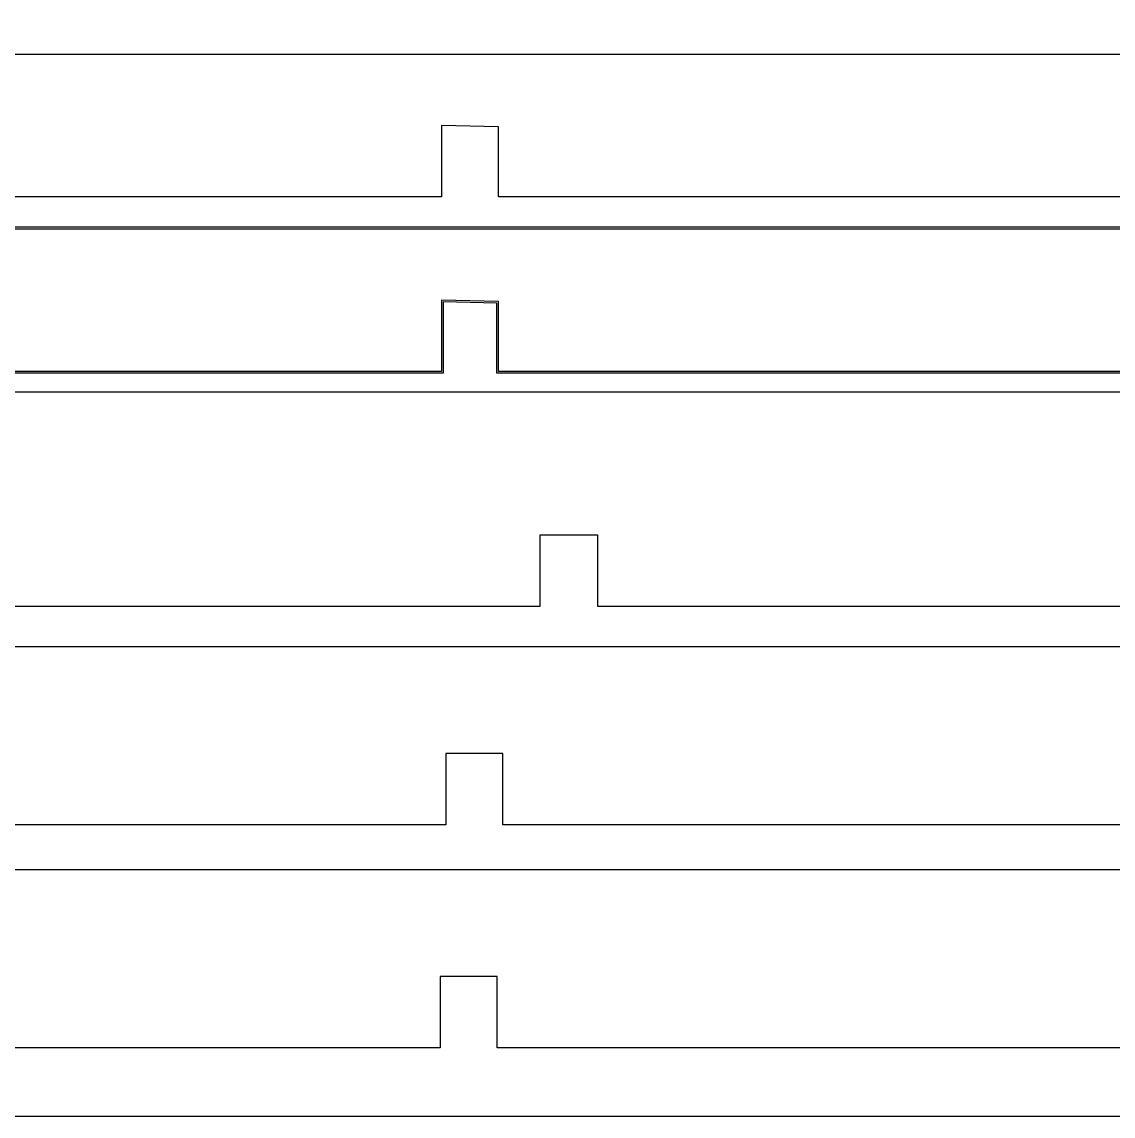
# Model space of a CAD drawing. Header units: inches. Extents: x -955 to -701, y -2062 to -1714.
# Drawn here: x -869.02 to -853.73, y -2004.53 to -1989.19 of the extents above; entities that cross this region are included whole.
import ezdxf

# ---------------------------------------------------------------- set-up
doc = ezdxf.new("R2010")
doc.units = ezdxf.units.IN
doc.header["$LTSCALE"] = 0.1
doc.header["$MEASUREMENT"] = 0
doc.layers.add('pic', color=1, linetype='Continuous')

msp = doc.modelspace()

# ---------------------------------------------------------------- linework, layer by layer
at = {"color": 7, "linetype": 'Continuous', "lineweight": 25}
for points in [[(-904.36994, -1989.63687), (-841.94146, -1989.63687)], [(-852.34146, -1991.63687), (-862.34146, -1991.63687), (-862.34146, -1990.65725), (-863.14146, -1990.63687), (-863.14146, -1991.63687), (-872.9557, -1991.63687)], [(-904.37026, -1992.06055), (-841.94109, -1992.06055)], [(-904.36994, -1992.08555), (-841.94146, -1992.08555)], [(-852.34146, -1994.08555), (-862.34146, -1994.08555), (-862.34146, -1993.10593), (-863.14146, -1993.08555), (-863.14146, -1994.08555), (-872.9557, -1994.08555)], [(-852.31646, -1994.11055), (-862.36646, -1994.11055), (-862.36646, -1993.1303), (-863.11646, -1993.1112), (-863.11646, -1994.11055), (-872.9807, -1994.11055)], [(-838.87302, -1994.37555), (-904.66753, -1994.37555)], [(-902.28799, -1997.37555), (-892.98452, -1997.37555), (-892.98452, -1996.37555), (-892.58452, -1996.37555), (-892.58452, -1997.37555), (-882.58452, -1997.37555), (-882.58452, -1996.37555), (-881.78452, -1996.37555), (-881.78452, -1997.37555), (-861.75603, -1997.37555), (-861.75603, -1996.37555), (-860.95603, -1996.37555), (-860.95603, -1997.37555), (-850.95604, -1997.37555), (-850.95604, -1996.37555), (-850.55604, -1996.37555), (-850.55604, -1997.37555), (-841.27257, -1997.37555), (-840.57604, -1996.67902), (-840.57604, -1995.37555), (-840.19653, -1995.37555), (-840.19435, -1995.85557), (-839.69435, -1995.35557), (-838.19435, -1995.35557)], [(-904.09028, -1997.94203), (-842.0987, -1997.94203)], [(-904.09028, -1997.94203), (-842.0987, -1997.94203)], [(-852.28025, -2000.44203), (-862.28025, -2000.44203), (-862.28025, -1999.44203), (-863.08025, -1999.44203), (-863.08025, -2000.44203), (-883.10873, -2000.44203)], [(-852.28025, -2000.44203), (-862.28025, -2000.44203), (-862.28025, -1999.44203), (-863.08025, -1999.44203), (-863.08025, -2000.44203), (-883.10873, -2000.44203)], [(-904.16908, -2001.06935), (-842.1775, -2001.06935)], [(-852.35904, -2003.56935), (-862.35904, -2003.56935), (-862.35904, -2002.56935), (-863.15904, -2002.56935), (-863.15904, -2003.56935), (-883.18752, -2003.56935)]]:
    msp.add_lwpolyline(points, dxfattribs=at)
at = {"layer": 'pic', "color": 1}
msp.add_lwpolyline([(-905.6606, -2004.52627), (-792.1606, -2004.52627), (-792.1606, -1961.52627), (-905.6606, -1961.52627)], close=True, dxfattribs=at)

doc.saveas('drawing.dxf')
